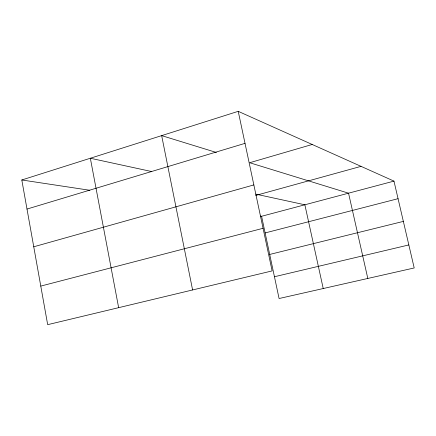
<?xml version="1.0" encoding="UTF-8"?>
<svg xmlns="http://www.w3.org/2000/svg" width="436" height="436" viewBox="0 0 436 436"><rect width="100%" height="100%" fill="white"/><g stroke="black" fill="none" stroke-linecap="round" stroke-linejoin="round"><path stroke-width="0.65" d="M238.22 111.333L272.119 270.909L47.677 324.667L21.8 179.981L238.22 111.333L393.97 181.114L414.2 267.96L279.078 298.524L261.589 216.283L260.276 216.087M26.999 209.062L245.021 143.351M312.192 144.48L249.665 162.726L348.544 193.186L367.81 278.451M33.746 246.787L253.85 184.924M255.763 195.415L361.035 166.361M261.589 216.283L393.97 181.114M40.777 286.092L263.066 228.295M265.132 232.933L398.063 198.685M269.704 254.444L403.355 221.395M274.446 276.74L408.837 244.945M21.8 179.981L89.805 190.276M151.466 171.501L90.339 158.241L118.647 307.669M255.714 194.124L304.868 204.789L323.229 288.534M216.381 152.475L161.658 135.618L192.598 289.956"/></g></svg>
